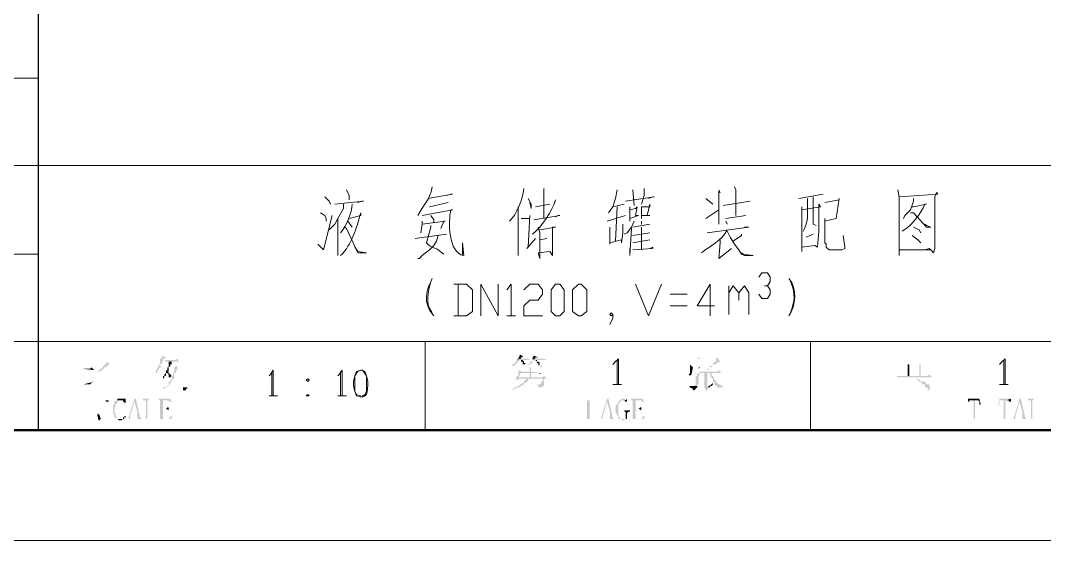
# Model space of a CAD drawing. Header units: millimetres. Extents: x -219 to 948, y -831 to -7.
# Drawn here: x 681.8 to 810.5, y -830.8 to -765.5 of the extents above; entities that cross this region are included whole.
import ezdxf

# ---------------------------------------------------------------- set-up
doc = ezdxf.new("R2010")
doc.units = ezdxf.units.MM
doc.layers.add('1', color=7, linetype='Continuous')

msp = doc.modelspace()

# ---------------------------------------------------------------- hatches: boundary and pattern name
h = msp.add_hatch(color=0)
h.dxf.hatch_style = 2
h.paths.add_polyline_path([(697.72, -770.19), (700.24, -770.19)])
h = msp.add_hatch(color=0)
h.dxf.hatch_style = 2
h.paths.add_polyline_path([(703.3, -770.19), (703.66, -770.19)])
h = msp.add_hatch(color=0)
h.dxf.hatch_style = 2
h.paths.add_polyline_path([(704.74, -770.19), (707.26, -770.19)])
h = msp.add_hatch(color=0)
h.dxf.hatch_style = 2
h.paths.add_polyline_path([(697.72, -771.27), (698.62, -771.27)])
h = msp.add_hatch(color=0)
h.dxf.hatch_style = 2
h.paths.add_polyline_path([(698.62, -771.27), (700.24, -771.27)])
h = msp.add_hatch(color=0)
h.dxf.hatch_style = 2
h.paths.add_polyline_path([(698.62, -771.27), (700.24, -771.27)])
h = msp.add_hatch(color=0)
h.dxf.hatch_style = 2
h.paths.add_polyline_path([(699.16, -771.27), (700.24, -771.27)])
h = msp.add_hatch(color=0)
h.dxf.hatch_style = 2
h.paths.add_polyline_path([(705.28, -771.27), (707.26, -771.27)])
h = msp.add_hatch(color=0)
h.dxf.hatch_style = 2
h.paths.add_polyline_path([(705.28, -771.99), (707.26, -771.99)])
h = msp.add_hatch(color=0)
h.dxf.hatch_style = 2
h.paths.add_polyline_path([(704.74, -772.89), (706.9, -772.89)])
h = msp.add_hatch(color=0)
h.dxf.hatch_style = 2
h.paths.add_polyline_path([(697.72, -773.61), (698.62, -773.61)])
h = msp.add_hatch(color=0)
h.dxf.hatch_style = 2
h.paths.add_polyline_path([(697.72, -773.61), (699.16, -773.61)])
h = msp.add_hatch(color=0)
h.dxf.hatch_style = 2
h.paths.add_polyline_path([(697.72, -773.61), (699.16, -773.61)])
h = msp.add_hatch(color=0)
h.dxf.hatch_style = 2
h.paths.add_polyline_path([(699.16, -773.61), (700.24, -773.61)])
h = msp.add_hatch(color=0)
h.dxf.hatch_style = 2
h.paths.add_polyline_path([(701.14, -773.61), (703.3, -773.61)])
h = msp.add_hatch(color=0)
h.dxf.hatch_style = 2
h.paths.add_polyline_path([(704.74, -773.61), (706.9, -773.61)])
h = msp.add_hatch(color=0)
h.dxf.hatch_style = 2
h.paths.add_polyline_path([(697.72, -774.87), (700.24, -774.87)])
h = msp.add_hatch(color=0)
h.dxf.hatch_style = 2
h.paths.add_polyline_path([(701.14, -774.87), (703.66, -774.87)])
h = msp.add_hatch(color=0)
h.dxf.hatch_style = 2
h.paths.add_polyline_path([(704.74, -774.87), (707.26, -774.87)])
h = msp.add_hatch(color=0)
h.dxf.hatch_style = 2
h.paths.add_polyline_path([(723.82, -779.73), (723.46, -779.73)])
h = msp.add_hatch(color=0)
h.dxf.hatch_style = 2
h.paths.add_polyline_path([(699.52, -807.63), (699.52, -807.99), (699.34, -807.99), (699.34, -808.35), (699.34, -808.71), (699.16, -808.71), (699.16, -809.07), (698.98, -809.07), (698.98, -809.25), (698.8, -809.43), (698.8, -809.79), (698.62, -809.79), (698.62, -809.97), (698.62, -809.79), (698.8, -809.79), (698.98, -809.79), (698.98, -809.61), (698.98, -809.43), (699.16, -809.43), (699.16, -809.25), (699.34, -809.07), (699.52, -809.07), (699.7, -809.07), (699.34, -808.89), (699.34, -808.71), (699.52, -808.71), (699.52, -808.53), (699.7, -808.35), (699.7, -808.17), (699.7, -807.99), (699.88, -807.99), (700.06, -807.81)])
h = msp.add_hatch(color=0)
h.dxf.hatch_style = 2
h.paths.add_polyline_path([(701.5, -807.99), (701.14, -808.17), (699.88, -808.17), (700.06, -808.35), (701.68, -808.35)])
h = msp.add_hatch(color=0)
h.dxf.hatch_style = 2
h.paths.add_polyline_path([(745.6, -807.99), (745.42, -807.99), (744.52, -807.99), (744.16, -808.17), (744.16, -808.35), (743.98, -808.35), (743.98, -808.53), (743.62, -808.71), (743.62, -808.89), (743.8, -808.89), (744.52, -808.17), (745.96, -808.17)])
h = msp.add_hatch(color=0)
h.dxf.hatch_style = 2
h.paths.add_polyline_path([(744.52, -807.45), (744.52, -807.63), (744.34, -807.99), (744.16, -808.17), (744.52, -807.99), (744.7, -807.99), (744.7, -807.81), (744.88, -807.81), (744.88, -807.63)])
h = msp.add_hatch(color=0)
h.dxf.hatch_style = 2
h.paths.add_polyline_path([(744.7, -808.17), (744.7, -808.35), (744.88, -808.35), (744.88, -808.71), (745.06, -808.71), (745.06, -808.89), (745.06, -808.71), (745.24, -808.71), (745.24, -808.53), (745.06, -808.53), (745.06, -808.35), (744.88, -808.17)])
h = msp.add_hatch(color=0)
h.dxf.hatch_style = 2
h.paths.add_polyline_path([(747.58, -807.99), (747.4, -807.99), (746.32, -807.99), (746.14, -808.17), (746.14, -808.35), (745.96, -808.35), (745.78, -808.35), (745.78, -808.53), (745.78, -808.71), (745.6, -808.71), (745.6, -808.89), (745.78, -808.71), (745.96, -808.71), (745.96, -808.53), (746.14, -808.53), (746.14, -808.35), (746.32, -808.17), (747.94, -808.17)])
h = msp.add_hatch(color=0)
h.dxf.hatch_style = 2
h.paths.add_polyline_path([(746.32, -807.63), (746.14, -807.81), (746.14, -807.99), (746.14, -808.17), (746.32, -807.99), (746.5, -807.99), (746.5, -807.81), (746.86, -807.81)])
h = msp.add_hatch(color=0)
h.dxf.hatch_style = 2
h.paths.add_polyline_path([(746.68, -808.17), (746.5, -808.17), (746.68, -808.35), (746.68, -808.53), (746.86, -808.53), (746.86, -808.71), (746.86, -808.89), (747.04, -808.71), (747.04, -808.53), (746.86, -808.35), (746.68, -808.35)])
h = msp.add_hatch(color=0)
h.dxf.hatch_style = 2
h.paths.add_polyline_path([(767.02, -807.81), (766.84, -807.99), (765.58, -807.99), (765.94, -807.99), (767.38, -807.99)])
h = msp.add_hatch(color=0)
h.dxf.hatch_style = 2
h.paths.add_polyline_path([(769.36, -807.81), (769.18, -807.99), (769.18, -808.17), (769.18, -808.35), (768.82, -808.53), (768.82, -808.71), (768.64, -808.89), (768.46, -808.89), (768.46, -809.07), (768.28, -809.25), (768.1, -809.25), (768.1, -809.43), (768.28, -809.43), (768.28, -809.25), (768.46, -809.07), (768.64, -809.07), (768.82, -808.71), (769, -808.71), (769.18, -808.71), (769.54, -808.35), (769.72, -808.35)])
h = msp.add_hatch(color=0)
h.dxf.hatch_style = 2
h.paths.add_polyline_path([(690.7, -809.07), (690.52, -809.25), (689.62, -809.25), (691.06, -809.43)])
h = msp.add_hatch(color=0)
h.dxf.hatch_style = 2
h.paths.add_polyline_path([(692.68, -808.35), (692.5, -808.71), (692.32, -808.71), (692.32, -808.89), (692.14, -808.89), (692.14, -809.07), (691.96, -809.25), (691.78, -809.25), (691.78, -809.43), (691.6, -809.43), (691.42, -809.61), (691.78, -809.61), (691.96, -809.43), (692.14, -809.43), (692.14, -809.25), (692.32, -809.25), (692.32, -809.07), (692.5, -809.07), (692.86, -808.71), (693.04, -808.71)])
h = msp.add_hatch(color=0)
h.dxf.hatch_style = 2
h.paths.add_polyline_path([(701.32, -808.89), (701.14, -809.07), (700.42, -809.07), (700.24, -809.07), (701.14, -809.07), (701.14, -809.25), (701.14, -809.79), (700.96, -809.79), (700.96, -810.15), (700.78, -810.15), (700.78, -810.33), (700.78, -810.51), (700.6, -810.69), (700.6, -810.87), (700.42, -810.87), (700.42, -811.05), (700.42, -811.23), (700.06, -811.59), (699.88, -811.59), (699.7, -811.59), (699.7, -811.77), (699.7, -811.95), (699.7, -811.77), (699.88, -811.77), (700.06, -811.59), (700.24, -811.59), (700.24, -811.41), (700.42, -811.41), (700.42, -811.23), (700.6, -811.23), (700.6, -811.05), (700.78, -810.87), (700.78, -810.69), (700.96, -810.51), (701.14, -810.51), (701.14, -810.15), (701.14, -809.79), (701.32, -809.79), (701.32, -809.43), (701.5, -809.43), (701.5, -809.25), (701.5, -809.07)])
h = msp.add_hatch(color=0)
h.dxf.hatch_style = 2
h.paths.add_polyline_path([(700.24, -809.07), (700.24, -809.43), (700.06, -809.43), (700.06, -809.61), (700.06, -809.79), (699.88, -809.97), (699.88, -810.15), (699.7, -810.15), (699.7, -810.51), (699.88, -810.33), (699.88, -810.15), (700.06, -810.15), (700.06, -809.97), (700.06, -809.79), (700.24, -809.79), (700.42, -809.79), (700.24, -809.61), (700.42, -809.61), (700.42, -809.43), (700.42, -809.07), (701.14, -809.07)])
h = msp.add_hatch(color=0)
h.dxf.hatch_style = 2
h.paths.add_polyline_path([(700.78, -808.35), (700.42, -808.35), (700.42, -808.71), (700.42, -809.07), (700.24, -809.07), (700.42, -809.07), (700.6, -808.89), (700.6, -808.71), (700.78, -808.71)])
h = msp.add_hatch(color=0)
h.dxf.hatch_style = 2
h.paths.add_polyline_path([(744.34, -809.43), (744.34, -809.79), (744.34, -810.15), (744.16, -810.15), (744.16, -810.33), (743.98, -810.51), (745.96, -810.33), (744.34, -810.33), (744.52, -810.15), (744.52, -809.97), (744.7, -809.79), (747.22, -809.79), (745.96, -809.61), (744.7, -809.61)])
h = msp.add_hatch(color=0)
h.dxf.hatch_style = 2
h.paths.add_polyline_path([(747.22, -808.71), (747.04, -809.07), (744.16, -809.07), (744.34, -809.07), (744.52, -809.07), (744.7, -809.07), (747.4, -809.07)])
h = msp.add_hatch(color=0)
h.dxf.hatch_style = 2
h.paths.add_polyline_path([(745.78, -809.07), (745.78, -809.61), (744.7, -809.61), (745.96, -809.61), (745.96, -809.07), (747.04, -809.07)])
h = msp.add_hatch(color=0)
h.dxf.hatch_style = 2
h.paths.add_polyline_path([(765.94, -808.71), (765.94, -809.25), (765.94, -809.43), (765.94, -809.79), (765.76, -809.97), (766.12, -809.97), (766.3, -809.07), (767.2, -809.07), (766.3, -809.07)])
h = msp.add_hatch(color=0)
h.dxf.hatch_style = 2
h.paths.add_polyline_path([(767.2, -809.07), (767.02, -809.07), (767.02, -809.25)])
h = msp.add_hatch(color=0)
h.dxf.hatch_style = 2
h.paths.add_polyline_path([(769.54, -809.43), (769.36, -809.61), (767.02, -809.61), (767.2, -809.79), (767.38, -809.79), (769.9, -809.79)])
h = msp.add_hatch(color=0)
h.dxf.hatch_style = 2
h.paths.add_polyline_path([(793.48, -810.15), (793.48, -808.71), (793.3, -808.71), (793.3, -810.15)])
h = msp.add_hatch(color=0)
h.dxf.hatch_style = 2
h.paths.add_polyline_path([(794.92, -808.71), (794.74, -808.71), (794.74, -810.15), (793.3, -810.15), (794.92, -810.15)])
h = msp.add_hatch(color=0)
h.dxf.hatch_style = 2
h.paths.add_polyline_path([(700.42, -809.79), (700.24, -809.79), (700.42, -809.97), (700.42, -810.15), (700.42, -810.33), (700.6, -810.33), (700.78, -810.15)])
h = msp.add_hatch(color=0)
h.dxf.hatch_style = 2
h.paths.add_polyline_path([(745.42, -810.51), (745.06, -810.87), (745.06, -811.05), (744.88, -811.05), (744.7, -811.23), (744.52, -811.23), (744.52, -811.41), (744.34, -811.41), (743.98, -811.59), (743.8, -811.59), (743.8, -811.77), (743.62, -811.77), (743.62, -811.95), (743.8, -811.77), (743.98, -811.77), (744.16, -811.59), (744.34, -811.59), (744.52, -811.59), (744.7, -811.41), (745.06, -811.23), (745.06, -811.05), (745.24, -811.05), (745.6, -810.69), (745.6, -810.51), (745.78, -810.51), (745.96, -810.51), (747.4, -810.51)])
h = msp.add_hatch(color=0)
h.dxf.hatch_style = 2
h.paths.add_polyline_path([(747.58, -810.15), (747.4, -810.33), (745.96, -810.33), (743.98, -810.51), (744.34, -810.69), (744.34, -810.51), (747.94, -810.51)])
h = msp.add_hatch(color=0)
h.dxf.hatch_style = 2
h.paths.add_polyline_path([(745.78, -809.79), (745.78, -810.33), (744.34, -810.33), (745.96, -810.33), (745.96, -809.79), (747.04, -809.79)])
h = msp.add_hatch(color=0)
h.dxf.hatch_style = 2
h.paths.add_polyline_path([(747.94, -810.51), (745.42, -810.51), (747.4, -810.51), (747.4, -810.87), (747.22, -810.87), (747.22, -811.23), (746.68, -811.23), (746.86, -811.41), (746.86, -811.59), (747.04, -811.59), (747.22, -811.59), (747.4, -811.59), (747.4, -811.41), (747.58, -811.41), (747.58, -811.05), (747.58, -810.51)])
h = msp.add_hatch(color=0)
h.dxf.hatch_style = 2
h.paths.add_polyline_path([(747.22, -809.79), (745.78, -809.79), (747.04, -809.79), (747.04, -809.97)])
h = msp.add_hatch(color=0)
h.dxf.hatch_style = 2
h.paths.add_polyline_path([(767.02, -809.79), (766.66, -809.97), (765.76, -809.97), (766.84, -809.97), (766.84, -810.15), (766.66, -810.15), (766.66, -811.05), (766.66, -811.23), (766.48, -811.41), (766.3, -811.41), (766.84, -811.41), (766.84, -811.23), (767.02, -811.23), (767.02, -810.51), (767.02, -810.33), (767.02, -810.15), (767.2, -809.97)])
h = msp.add_hatch(color=0)
h.dxf.hatch_style = 2
h.paths.add_polyline_path([(765.76, -809.97), (765.94, -810.15), (766.12, -809.97), (766.84, -809.97)])
h = msp.add_hatch(color=0)
h.dxf.hatch_style = 2
h.paths.add_polyline_path([(768.1, -809.79), (767.74, -809.79), (767.74, -811.59), (767.92, -811.95), (768.1, -811.95), (768.1, -811.77), (768.46, -811.59), (768.1, -811.59)])
h = msp.add_hatch(color=0)
h.dxf.hatch_style = 2
h.paths.add_polyline_path([(768.46, -809.79), (768.46, -809.97), (768.46, -810.15), (768.64, -810.33), (768.64, -810.51), (768.82, -810.51), (768.82, -810.87), (769, -811.05), (769, -811.23), (769.18, -811.41), (769.36, -811.41), (769.36, -811.59), (769.54, -811.77), (769.54, -811.59), (769.72, -811.59), (769.9, -811.59), (770.08, -811.59), (770.08, -811.41), (769.9, -811.41), (769.72, -811.23), (769.54, -811.23), (769.18, -810.87), (769.18, -810.69), (769, -810.69), (769, -810.51), (768.82, -810.33), (768.82, -810.15), (768.64, -810.15), (768.64, -809.79)])
h = msp.add_hatch(color=0)
h.dxf.hatch_style = 2
h.paths.add_polyline_path([(796, -809.97), (795.82, -810.15), (791.86, -810.15), (792.04, -810.33), (796.36, -810.33)])
h = msp.add_hatch(color=0)
h.dxf.hatch_style = 2
h.paths.add_polyline_path([(794.38, -810.51), (794.74, -810.87), (795.1, -811.05), (795.1, -811.23), (795.28, -811.23), (795.46, -811.23), (795.46, -811.41), (795.46, -811.59), (795.64, -811.59), (795.82, -811.59), (795.82, -811.77), (795.82, -811.95), (796, -811.95), (796, -811.77), (796.18, -811.59), (796, -811.59), (796, -811.23), (795.82, -811.23), (795.64, -811.23), (795.46, -810.87), (795.28, -810.87), (795.1, -810.87), (794.92, -810.87), (794.74, -810.69), (794.56, -810.51)])
h = msp.add_hatch(color=0)
h.dxf.hatch_style = 2
h.paths.add_polyline_path([(691.06, -810.87), (689.62, -811.23), (690.34, -811.23), (690.52, -811.23), (690.7, -811.05), (690.88, -810.87)])
h = msp.add_hatch(color=0)
h.dxf.hatch_style = 2
h.paths.add_polyline_path([(701.86, -811.59), (702.22, -811.59), (702.22, -811.77), (702.22, -811.95), (702.4, -811.95), (702.58, -811.95), (702.58, -811.77), (702.76, -811.77), (702.76, -811.59)])
h = msp.add_hatch(color=0)
h.dxf.hatch_style = 2
h.paths.add_polyline_path([(746.5, -811.23), (746.68, -811.23), (747.04, -811.23), (746.86, -811.23)])
h = msp.add_hatch(color=0)
h.dxf.hatch_style = 2
h.paths.add_polyline_path([(765.94, -811.41), (765.76, -811.59), (765.94, -811.59), (766.3, -811.77), (766.3, -811.95), (766.48, -811.95), (766.84, -811.59), (766.84, -811.41)])
h = msp.add_hatch(color=0)
h.dxf.hatch_style = 2
h.paths.add_polyline_path([(768.82, -811.05), (768.1, -811.59), (768.46, -811.59), (768.46, -811.41), (768.64, -811.41), (768.82, -811.23)])
h = msp.add_hatch(color=0)
h.dxf.hatch_style = 2
h.paths.add_polyline_path([(692.68, -813.21), (692.14, -813.21), (692.86, -813.21)])
h = msp.add_hatch(color=0)
h.dxf.hatch_style = 2
h.paths.add_polyline_path([(692.86, -813.03), (692.86, -813.21), (692.5, -813.21), (692.5, -813.39), (692.68, -813.39), (692.86, -813.39), (692.86, -813.57), (692.86, -813.75)])
h = msp.add_hatch(color=0)
h.dxf.hatch_style = 2
h.paths.add_polyline_path([(693.94, -813.21), (693.58, -813.39), (693.58, -813.57), (693.58, -813.75), (693.4, -813.93), (693.4, -814.83), (693.58, -815.01), (693.58, -815.19), (693.58, -815.37), (693.94, -815.55), (694.3, -815.55), (694.12, -815.55), (693.94, -815.55), (693.76, -815.19), (693.76, -814.83), (693.58, -814.83), (693.58, -814.11), (693.76, -813.93), (693.76, -813.75), (693.94, -813.57), (693.94, -813.39), (694.12, -813.21), (694.3, -813.21)])
h = msp.add_hatch(color=0)
h.dxf.hatch_style = 2
h.paths.add_polyline_path([(695.02, -813.03), (694.66, -813.03), (693.94, -813.21), (694.66, -813.21), (694.66, -813.39), (694.84, -813.39), (694.84, -813.57), (695.02, -813.57), (695.02, -813.75)])
h = msp.add_hatch(color=0)
h.dxf.hatch_style = 2
h.paths.add_polyline_path([(694.3, -813.03), (693.94, -813.03), (693.94, -813.21), (694.66, -813.03), (694.48, -813.03)])
h = msp.add_hatch(color=0)
h.dxf.hatch_style = 2
h.paths.add_polyline_path([(696.1, -813.03), (695.38, -815.37), (695.38, -815.55), (695.2, -815.55), (695.74, -815.55), (695.56, -815.55), (695.56, -815.19), (695.74, -814.65), (696.46, -814.65), (695.74, -814.65), (696.1, -813.39)])
h = msp.add_hatch(color=0)
h.dxf.hatch_style = 2
h.paths.add_polyline_path([(696.28, -813.03), (696.1, -813.03), (696.1, -813.39), (696.46, -814.65), (695.74, -814.65), (696.46, -814.65), (696.46, -815.37), (696.46, -815.55), (697, -815.55), (696.82, -815.37)])
h = msp.add_hatch(color=0)
h.dxf.hatch_style = 2
h.paths.add_polyline_path([(697.9, -813.03), (697.18, -813.03), (697.18, -813.21), (697.54, -813.21), (697.54, -815.55), (697.36, -815.55), (697.9, -815.55), (697.72, -815.55), (697.72, -813.21), (697.9, -813.21)])
h = msp.add_hatch(color=0)
h.dxf.hatch_style = 2
h.paths.add_polyline_path([(700.6, -813.03), (699.16, -813.03), (699.16, -813.21), (700.42, -813.21), (700.42, -813.39), (700.6, -813.39), (700.78, -813.57), (700.78, -813.75), (700.78, -813.57)])
h = msp.add_hatch(color=0)
h.dxf.hatch_style = 2
h.paths.add_polyline_path([(699.34, -813.21), (699.34, -815.55), (699.7, -815.55), (699.7, -814.29), (700.06, -814.29), (699.7, -814.29), (699.7, -813.21), (700.06, -813.21)])
h = msp.add_hatch(color=0)
h.dxf.hatch_style = 2
h.paths.add_polyline_path([(752.8, -813.21), (752.98, -813.21), (752.98, -815.55), (752.8, -815.55), (753.52, -815.55), (753.34, -815.55), (753.34, -814.47), (754.06, -814.47), (753.34, -814.47), (753.34, -813.21), (753.7, -813.21)])
h = msp.add_hatch(color=0)
h.dxf.hatch_style = 2
h.paths.add_polyline_path([(755.5, -813.03), (754.78, -815.37), (754.78, -815.55), (754.6, -815.55), (755.14, -815.55), (754.96, -815.55), (754.96, -815.19), (755.14, -814.65), (755.86, -814.65), (755.14, -814.65), (755.5, -813.39)])
h = msp.add_hatch(color=0)
h.dxf.hatch_style = 2
h.paths.add_polyline_path([(755.68, -813.03), (755.5, -813.03), (755.5, -813.39), (755.86, -814.65), (755.14, -814.65), (755.86, -814.65), (755.86, -815.37), (755.86, -815.55), (756.4, -815.55), (756.22, -815.37)])
h = msp.add_hatch(color=0)
h.dxf.hatch_style = 2
h.paths.add_polyline_path([(757.48, -813.03), (757.3, -813.03), (756.94, -813.39), (756.94, -813.57), (756.76, -813.57), (756.76, -813.75), (756.58, -813.93), (756.58, -814.83), (756.76, -815.01), (756.76, -815.19), (756.94, -815.19), (756.94, -815.55), (757.12, -815.55), (757.3, -815.55), (757.3, -815.73), (757.66, -815.73), (757.66, -815.55), (757.84, -815.55), (757.3, -815.55), (757.12, -815.55), (757.12, -815.37), (756.94, -815.19), (756.94, -814.83), (756.94, -813.93), (756.94, -813.75), (756.94, -813.57), (757.12, -813.57), (757.12, -813.39), (757.3, -813.39), (757.3, -813.21), (757.84, -813.21), (757.66, -813.03)])
h = msp.add_hatch(color=0)
h.dxf.hatch_style = 2
h.paths.add_polyline_path([(758.02, -813.03), (757.84, -813.21), (757.48, -813.21), (757.66, -813.21), (757.84, -813.39), (758.02, -813.39), (758.02, -813.57), (758.02, -813.75)])
h = msp.add_hatch(color=0)
h.dxf.hatch_style = 2
h.paths.add_polyline_path([(760, -813.03), (758.56, -813.03), (758.56, -813.21), (759.82, -813.21), (759.82, -813.39), (760, -813.39), (760.18, -813.57), (760.18, -813.75), (760.18, -813.57)])
h = msp.add_hatch(color=0)
h.dxf.hatch_style = 2
h.paths.add_polyline_path([(758.74, -813.21), (758.74, -815.55), (759.1, -815.55), (759.1, -814.29), (759.46, -814.29), (759.1, -814.29), (759.1, -813.21), (759.46, -813.21)])
h = msp.add_hatch(color=0)
h.dxf.hatch_style = 2
h.paths.add_polyline_path([(802.3, -813.03), (800.86, -813.03), (800.86, -813.75), (800.86, -813.39), (801.04, -813.39), (801.04, -813.21), (801.94, -813.21)])
h = msp.add_hatch(color=0)
h.dxf.hatch_style = 2
h.paths.add_polyline_path([(801.94, -813.21), (801.4, -813.21), (801.58, -813.21), (801.58, -815.55), (801.4, -815.55), (801.22, -815.55), (801.94, -815.55), (801.76, -815.55), (801.76, -813.21)])
h = msp.add_hatch(color=0)
h.dxf.hatch_style = 2
h.paths.add_polyline_path([(802.3, -813.03), (801.94, -813.21), (802.12, -813.21), (802.3, -813.39), (802.3, -813.75), (802.48, -813.75)])
h = msp.add_hatch(color=0)
h.dxf.hatch_style = 2
h.paths.add_polyline_path([(806.26, -813.03), (804.82, -813.03), (804.64, -813.75), (804.82, -813.75), (804.82, -813.39), (804.82, -813.21), (805.72, -813.21)])
h = msp.add_hatch(color=0)
h.dxf.hatch_style = 2
h.paths.add_polyline_path([(805.72, -813.21), (805.18, -813.21), (805.36, -813.21), (805.36, -815.55), (805.18, -815.55), (805.9, -815.55), (805.72, -815.55), (805.54, -815.55), (805.54, -813.21)])
h = msp.add_hatch(color=0)
h.dxf.hatch_style = 2
h.paths.add_polyline_path([(806.26, -813.03), (805.72, -813.21), (805.9, -813.21), (806.08, -813.39), (806.26, -813.39), (806.26, -813.75)])
h = msp.add_hatch(color=0)
h.dxf.hatch_style = 2
h.paths.add_polyline_path([(807.34, -813.03), (806.62, -815.37), (806.62, -815.55), (806.44, -815.55), (806.98, -815.55), (806.8, -815.55), (806.8, -815.19), (806.98, -814.65), (807.7, -814.65), (806.98, -814.65), (807.34, -813.39)])
h = msp.add_hatch(color=0)
h.dxf.hatch_style = 2
h.paths.add_polyline_path([(807.52, -813.03), (807.34, -813.03), (807.34, -813.39), (807.7, -814.65), (806.98, -814.65), (807.7, -814.65), (807.7, -815.37), (807.7, -815.55), (808.24, -815.55), (808.06, -815.37)])
h = msp.add_hatch(color=0)
h.dxf.hatch_style = 2
h.paths.add_polyline_path([(809.14, -813.03), (808.42, -813.03), (808.42, -813.21), (808.78, -813.21), (808.78, -815.55), (808.6, -815.55), (809.14, -815.55), (808.96, -815.55), (808.96, -813.21), (809.14, -813.21)])
h = msp.add_hatch(color=0)
h.dxf.hatch_style = 2
h.paths.add_polyline_path([(700.42, -813.75), (700.42, -814.11), (700.24, -814.11), (700.06, -814.29), (699.7, -814.29), (700.06, -814.29), (700.42, -814.47), (700.42, -814.83)])
h = msp.add_hatch(color=0)
h.dxf.hatch_style = 2
h.paths.add_polyline_path([(758.38, -814.47), (757.66, -814.47), (757.66, -814.65), (757.84, -814.65), (757.84, -815.55), (758.02, -815.55), (758.02, -814.83), (758.2, -814.65), (758.38, -814.65)])
h = msp.add_hatch(color=0)
h.dxf.hatch_style = 2
h.paths.add_polyline_path([(759.82, -813.75), (759.82, -814.11), (759.64, -814.11), (759.46, -814.29), (759.1, -814.29), (759.46, -814.29), (759.82, -814.47), (759.82, -814.83)])
h = msp.add_hatch(color=0)
h.dxf.hatch_style = 2
h.paths.add_polyline_path([(691.6, -814.83), (691.42, -815.01), (691.6, -815.73), (691.78, -815.73), (691.78, -815.55), (692.14, -815.55), (691.96, -815.55), (691.78, -815.37), (691.78, -815.19), (691.6, -815.01)])
h = msp.add_hatch(color=0)
h.dxf.hatch_style = 2
h.paths.add_polyline_path([(692.14, -815.55), (691.78, -815.55), (692.32, -815.55)])
h = msp.add_hatch(color=0)
h.dxf.hatch_style = 2
h.paths.add_polyline_path([(695.02, -814.83), (695.02, -815.19), (694.84, -815.19), (694.84, -815.37), (694.66, -815.37), (694.66, -815.55), (694.48, -815.55), (693.94, -815.55), (694.12, -815.73), (694.48, -815.73), (694.66, -815.55), (694.84, -815.55), (694.84, -815.37), (695.02, -815.37), (695.02, -815.19), (695.02, -815.01)])
h = msp.add_hatch(color=0)
h.dxf.hatch_style = 2
h.paths.add_polyline_path([(700.78, -815.01), (700.78, -815.19), (700.6, -815.19), (700.6, -815.37), (700.42, -815.55), (700.24, -815.55), (699.16, -815.55), (700.78, -815.55), (700.78, -815.19)])
h = msp.add_hatch(color=0)
h.dxf.hatch_style = 2
h.paths.add_polyline_path([(757.84, -815.55), (757.66, -815.55), (757.48, -815.55), (757.84, -815.55), (758.02, -815.55)])
h = msp.add_hatch(color=0)
h.dxf.hatch_style = 2
h.paths.add_polyline_path([(760.18, -815.01), (760.18, -815.19), (760, -815.19), (760, -815.37), (759.82, -815.55), (759.64, -815.55), (758.56, -815.55), (760.18, -815.55), (760.18, -815.19)])

# ---------------------------------------------------------------- linework, layer by layer
at = {"layer": '1', "color": 0, "lineweight": 5}
for points in [[(-218.84, -6.99), (-218.84, -830.85), (947.56, -830.85), (947.56, -6.99), (-218.84, -6.99)], [(434.38, -772.71), (684.04, -772.71)], [(434.38, -783.69), (684.04, -783.69)], [(684.04, -783.69), (933.7, -783.69)], [(722.74, -786.75), (723.1, -787.47), (723.1, -788.01)], [(733, -787.83), (736.06, -787.29), (735.88, -787.29), (735.34, -787.47)], [(747.58, -786.57), (747.58, -786.93), (747.58, -790.35)], [(756.76, -786.75), (756.58, -787.83), (756.22, -788.91), (755.68, -789.63)], [(758.74, -786.75), (758.92, -788.73)], [(760.18, -786.57), (760.18, -787.47), (759.82, -788.55)], [(769.54, -786.75), (769.72, -787.11), (769.54, -786.93), (769.54, -791.07)], [(771.52, -786.39), (771.7, -786.75), (771.7, -786.75), (771.7, -789.99)], [(779.62, -787.83), (782.68, -787.29)], [(792.04, -786.75), (792.22, -787.65), (792.22, -795.03), (792.22, -794.31), (796.18, -794.31), (796, -794.13), (795.46, -794.31)], [(792.22, -787.65), (797.08, -787.29), (796.9, -787.11), (796.72, -787.65), (796.72, -794.13), (796.54, -794.67), (796.18, -794.31)], [(720.04, -787.65), (720.58, -788.19), (720.76, -788.55)], [(722.38, -788.55), (722.38, -789.09), (721.66, -790.35), (721.3, -791.07), (720.58, -791.79)], [(721.3, -788.55), (724.9, -788.19), (724.72, -788.19), (724.18, -788.37)], [(735.52, -788.37), (733.18, -788.91)], [(744.34, -788.91), (744.34, -795.03), (744.34, -794.49), (744.34, -793.59)], [(745.6, -787.83), (745.96, -788.55), (745.96, -789.09), (745.78, -788.37)], [(748.3, -788.55), (746.5, -788.91)], [(756.22, -788.91), (757.66, -788.55)], [(756.76, -788.91), (756.58, -793.23)], [(757.84, -788.19), (761.44, -787.65), (761.26, -787.65), (760.72, -787.83)], [(758.38, -788.91), (758.38, -789.45), (758.38, -790.71), (758.38, -790.35), (759.46, -789.99), (759.1, -789.99), (759.28, -788.91), (759.1, -789.09), (758.38, -789.27)], [(759.82, -788.91), (759.82, -790.35), (759.82, -789.99), (760.9, -789.99), (760.54, -789.99), (760.9, -788.55), (760.9, -788.91), (759.82, -788.91)], [(767.92, -787.83), (768.82, -788.55)], [(770.08, -788.73), (773.5, -788.19)], [(779.98, -788.91), (779.98, -789.27), (779.98, -791.79), (779.98, -794.49), (779.98, -793.95), (781.6, -793.77), (781.96, -793.95), (782.14, -791.97), (782.14, -788.55), (782.32, -788.91), (779.98, -789.27)], [(780.7, -787.83), (780.7, -790.35), (780.52, -791.07), (780.34, -791.61), (780.16, -791.97)], [(781.42, -787.65), (781.42, -790.89), (781.42, -791.07), (781.78, -791.25)], [(782.86, -788.37), (784.66, -788.01), (784.66, -787.83), (784.3, -790.35), (784.3, -790.35), (782.86, -790.71), (782.86, -790.35), (782.86, -793.41), (783.04, -793.59), (783.04, -793.95), (783.4, -794.31), (785.02, -794.31), (785.38, -794.13), (785.38, -793.95), (785.2, -792.51), (785.38, -793.95)], [(794.02, -787.83), (794.02, -788.19), (793.66, -789.27), (792.94, -789.99), (792.76, -790.35)], [(719.14, -793.59), (719.86, -794.31), (720.94, -789.99)], [(719.5, -789.63), (720.04, -789.99), (720.22, -790.35), (720.22, -790.71)], [(733.36, -789.99), (733.72, -790.53), (733.72, -790.89)], [(744.7, -790.35), (744.88, -790.35), (745.78, -790.35), (745.78, -789.99), (745.6, -793.95), (745.42, -794.13), (746.5, -792.87)], [(746.32, -790.53), (749.56, -789.99), (749.38, -789.99), (749.02, -790.17)], [(757.84, -789.99), (755.5, -790.71)], [(767.92, -790.35), (769.54, -789.27)], [(770.44, -790.35), (772.96, -789.99)], [(793.66, -789.63), (794.02, -789.63), (795.64, -791.43), (796.18, -791.43), (795.64, -791.25), (795.46, -791.07)], [(721.66, -790.35), (721.66, -795.03), (721.66, -794.67), (721.66, -793.95)], [(722.56, -791.43), (722.74, -791.61), (724.18, -794.67), (725.26, -794.67), (724.18, -794.49), (723.82, -793.95)], [(722.92, -790.71), (723.46, -791.43)], [(732.28, -790.71), (732.28, -791.07), (732.1, -792.15)], [(732.28, -791.07), (735.16, -790.71), (734.98, -790.71), (734.62, -791.61)], [(746.86, -791.43), (747.04, -792.15), (747.04, -795.39), (746.86, -794.67), (748.3, -794.49), (748.66, -795.03), (748.66, -791.43), (749.02, -791.43), (747.04, -791.79)], [(755.86, -791.43), (755.86, -793.59), (755.86, -793.41), (757.3, -793.05), (757.3, -793.41), (757.48, -792.15), (757.48, -791.07)], [(758.92, -790.71), (758.56, -791.43), (758.02, -792.15), (757.66, -792.33)], [(758.74, -791.43), (760.9, -791.07)], [(759.82, -790.71), (759.82, -790.89), (759.82, -791.07)], [(759.82, -791.43), (759.82, -794.31)], [(768.1, -792.15), (773.32, -791.43), (773.14, -791.43), (772.78, -791.43)], [(770.44, -790.71), (770.62, -791.07)], [(794.02, -791.43), (794.74, -791.79), (794.92, -792.15)], [(731.38, -792.87), (735.34, -792.33)], [(734.26, -792.51), (734.08, -793.23), (733.72, -793.77), (733.18, -794.31), (732.28, -795.03), (731.92, -795.39), (731.74, -795.39)], [(758.56, -791.61), (758.38, -795.03), (758.38, -794.67), (758.38, -794.13)], [(758.74, -792.51), (760.9, -792.15)], [(770.62, -791.97), (770.98, -792.69), (771.52, -793.59), (772.06, -794.31), (772.42, -794.85), (772.78, -795.03), (773.86, -795.03), (772.6, -794.85), (772.42, -794.67)], [(772.42, -792.33), (772.42, -792.51), (771.34, -793.23)], [(781.42, -792.33), (780.52, -792.69)], [(793.84, -792.51), (794.56, -793.05), (794.92, -793.41)], [(747.94, -792.87), (747.04, -793.05)], [(760.9, -793.05), (758.74, -793.41)], [(758.74, -794.31), (761.26, -794.13), (761.26, -793.95), (760.9, -794.13)], [(769.72, -793.05), (769.72, -793.41), (769.54, -795.39), (769.54, -795.39), (771.16, -794.13)], [(434.38, -794.85), (684.04, -794.85)], [(774.58, -797.73), (774.94, -797.19), (775.66, -797.19), (776.02, -797.73), (776.02, -798.27), (775.66, -798.81), (775.3, -798.81)], [(736.24, -802.59), (737.86, -802.59), (738.58, -802.05), (738.58, -799.35), (737.86, -798.63), (736.24, -798.63)], [(736.78, -798.63), (736.78, -802.59)], [(739.66, -802.59), (739.66, -798.63), (741.82, -802.59), (741.82, -798.63)], [(742.9, -799.35), (743.44, -798.63), (743.44, -802.59)], [(745.06, -799.35), (745.78, -798.63), (746.86, -798.63), (747.4, -799.35), (747.4, -799.89), (746.86, -800.61), (745.78, -800.61), (745.06, -801.33), (745.06, -802.59), (747.4, -802.59)], [(749.02, -802.59), (748.48, -802.05), (748.48, -799.35), (749.02, -798.63), (749.56, -798.63), (750.1, -799.35), (750.1, -802.05), (749.56, -802.59), (749.02, -802.59)], [(751.9, -802.59), (751.18, -802.05), (751.18, -799.35), (751.9, -798.63), (752.26, -798.63), (752.98, -799.35), (752.98, -802.05), (752.26, -802.59), (751.9, -802.59)], [(759.1, -798.63), (760.72, -802.59), (762.34, -798.63)], [(769, -801.33), (766.84, -801.33), (768.46, -798.63), (768.46, -802.59)], [(770.8, -802.41), (770.8, -798.81)], [(770.8, -799.71), (771.34, -798.81), (772.06, -799.71), (772.06, -800.61)], [(772.06, -799.71), (772.78, -798.81), (773.32, -799.71), (773.32, -802.41)], [(775.66, -798.81), (776.02, -799.35), (776.02, -799.89), (775.66, -800.43), (774.94, -800.43), (774.58, -799.89)], [(763.42, -799.89), (765.58, -799.89)], [(765.58, -801.33), (763.42, -801.33)], [(742.9, -802.59), (743.98, -802.59)], [(755.86, -803.67), (756.04, -803.31), (756.22, -802.95), (756.22, -802.41), (756.04, -802.23), (755.86, -802.41), (756.04, -802.59), (756.22, -802.41)], [(434.38, -805.83), (684.04, -805.83)], [(684.04, -805.83), (933.7, -805.83)], [(732.64, -805.83), (732.64, -816.99)], [(781.06, -805.83), (781.06, -816.99)], [(756.22, -808.71), (756.58, -808.35), (756.94, -807.99), (756.94, -811.23)], [(756.76, -808.17), (756.76, -811.23)], [(804.82, -808.71), (805.18, -808.35), (805.54, -807.99), (805.54, -811.23)], [(805.36, -808.17), (805.36, -811.23)], [(713.02, -810.15), (713.2, -809.97), (713.56, -809.43), (713.56, -812.67)], [(721.66, -810.15), (721.84, -809.97), (722.2, -809.43), (722.2, -812.67)], [(724.72, -812.67), (724.9, -812.67), (725.08, -812.49), (725.26, -812.13), (725.26, -811.41), (725.26, -810.87), (725.26, -810.15), (724.9, -809.61), (724.72, -809.43)], [(713.38, -809.61), (713.38, -812.67)], [(717.88, -810.51), (717.7, -810.69), (717.88, -810.87), (718.06, -810.69), (717.88, -810.51)], [(722.02, -809.61), (722.02, -812.67)], [(756.22, -811.23), (757.3, -811.23)], [(804.82, -811.23), (805.9, -811.23)], [(713.02, -812.67), (714.1, -812.67)], [(717.88, -812.49), (717.7, -812.67), (717.88, -812.67), (718.06, -812.67), (717.88, -812.49)], [(721.66, -812.67), (722.74, -812.67)]]:
    msp.add_lwpolyline(points, dxfattribs=at)
at = {"layer": '1', "color": 0, "lineweight": 50}
msp.add_lwpolyline([(-184.1, -20.67), (-184.1, -816.99), (933.7, -816.99), (933.7, -20.67), (-184.1, -20.67)], dxfattribs=at)
at = {"layer": '1', "color": 0, "lineweight": 25}
msp.add_lwpolyline([(684.04, -816.99), (684.04, -495.15)], dxfattribs=at)
at = {"layer": '1', "color": 0, "lineweight": 5}
for points in [[(733.54, -786.39), (733.18, -788.19), (732.46, -788.55), (731.74, -789.99)], [(745.06, -786.57), (744.88, -788.01), (744.16, -789.81), (743.26, -790.71)], [(723.46, -788.55), (723.46, -789.63), (722.74, -791.25), (722.02, -792.15)], [(749.02, -788.01), (748.66, -789.45), (747.22, -791.43), (746.14, -792.33)], [(770.62, -791.79), (769.9, -793.23), (768.46, -793.77), (767.38, -794.67)], [(778.36, -802.59), (779.26, -801.33), (779.44, -799.17), (778.36, -797.91)], [(733.36, -798.27), (733, -799.53), (732.64, -801.15), (733.54, -802.23)], [(778.54, -798.27), (779.26, -799.89), (779.08, -800.79), (778.54, -802.23)]]:
    msp.add_open_spline(points, degree=3, dxfattribs=at)
for points, knots in [([(793.84, -788.91), (793.84, -788.91), (794.02, -788.91), (794.02, -788.91), (794.02, -788.91), (795.64, -788.55), (795.64, -788.55), (795.64, -788.55), (795.46, -788.55), (795.46, -788.55), (794.92, -789.81), (793.84, -791.25), (792.58, -791.97)], [0, 0, 0, 0, 1, 1, 1, 2, 2, 2, 3, 3, 3, 4, 4, 4, 4]), ([(723.1, -790.35), (723.1, -790.35), (724.54, -789.99), (724.54, -789.99), (724.54, -789.99), (724.54, -789.63), (724.54, -789.63), (724, -791.61), (723.46, -793.59), (722.02, -795.03)], [0, 0, 0, 0, 1, 1, 1, 2, 2, 2, 3, 3, 3, 3]), ([(732.28, -789.99), (732.28, -789.99), (736.06, -789.27), (736.06, -789.27), (736.06, -789.27), (735.88, -789.27), (735.88, -789.27), (735.52, -790.71), (735.52, -794.67), (737.5, -795.03), (737.5, -795.03), (737.32, -793.41), (737.32, -793.41), (737.32, -793.41), (737.32, -795.03), (737.32, -795.03)], [0, 0, 0, 0, 1, 1, 1, 2, 2, 2, 3, 3, 3, 4, 4, 4, 5, 5, 5, 5]), ([(733.36, -791.25), (733.36, -791.25), (733.36, -791.43), (733.36, -791.43), (733.36, -791.43), (732.82, -793.41), (732.82, -793.41), (733.54, -794.31), (733.54, -793.59), (734.98, -794.85)], [0, 0, 0, 0, 1, 1, 1, 2, 2, 2, 3, 3, 3, 3]), ([(733.72, -802.59), (733.72, -802.59), (733.18, -801.87), (733.18, -801.87), (733.18, -801.87), (733, -801.33), (733, -801.33), (733, -801.33), (732.82, -800.79), (732.82, -800.79), (732.82, -799.17), (733, -799.17), (733.54, -797.91)], [0, 0, 0, 0, 1, 1, 1, 2, 2, 2, 3, 3, 3, 4, 4, 4, 4]), ([(724.54, -809.43), (724.54, -809.43), (724, -809.61), (724, -809.61), (724, -809.61), (723.82, -810.15), (723.82, -810.15), (723.82, -810.15), (723.64, -810.87), (723.64, -810.87), (723.64, -810.87), (723.64, -811.41), (723.64, -811.41), (723.64, -811.41), (723.82, -812.13), (723.82, -812.13), (723.82, -812.13), (724, -812.67), (724, -812.67), (725.44, -813.21), (725.44, -812.13), (725.44, -810.87), (725.44, -810.87), (725.26, -810.15), (725.26, -810.15), (725.26, -810.15), (725.08, -809.61), (725.08, -809.61), (725.08, -809.61), (724.72, -809.43), (724.72, -809.43), (724.72, -809.43), (724.54, -809.43), (724.54, -809.43), (724.54, -809.43), (724.18, -809.61), (724.18, -809.61), (724.18, -809.61), (724, -809.79), (724, -809.79), (724, -809.79), (723.82, -810.15), (723.82, -810.15), (723.82, -810.15), (723.82, -810.87), (723.82, -810.87), (723.82, -810.87), (723.82, -811.41), (723.82, -811.41), (723.82, -811.41), (723.82, -812.13), (723.82, -812.13), (723.82, -812.13), (724, -812.49), (724, -812.49), (724, -812.49), (724.54, -812.67), (724.54, -812.67)], [0, 0, 0, 0, 1, 1, 1, 2, 2, 2, 3, 3, 3, 4, 4, 4, 5, 5, 5, 6, 6, 6, 7, 7, 7, 8, 8, 8, 9, 9, 9, 10, 10, 10, 11, 11, 11, 12, 12, 12, 13, 13, 13, 14, 14, 14, 15, 15, 15, 16, 16, 16, 17, 17, 17, 18, 18, 18, 19, 19, 19, 19])]:
    msp.add_open_spline(points, degree=3, knots=knots, dxfattribs=at)

doc.saveas('drawing.dxf')
